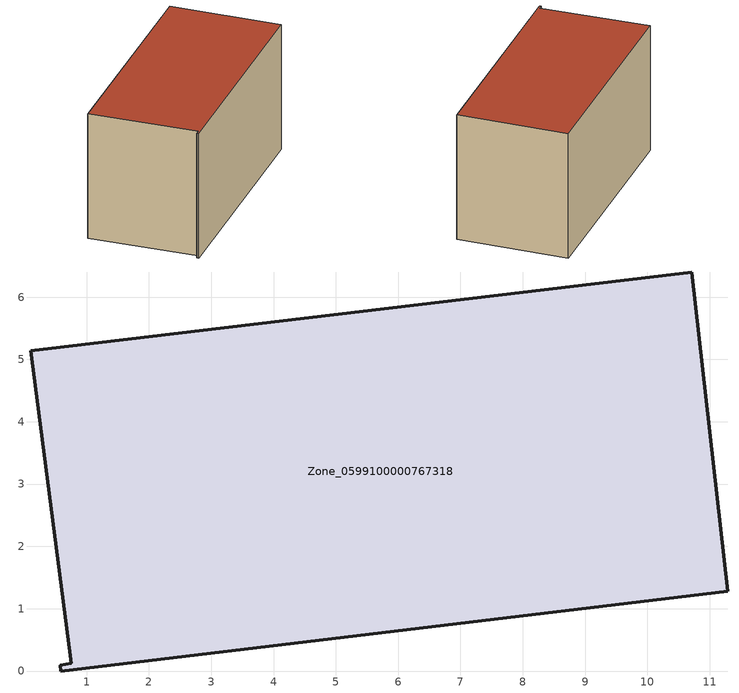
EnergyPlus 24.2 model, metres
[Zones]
Zone_0599100000767318
 floor ground (C_G): 0.75,0.12 0.1,5.14 10.71,6.4 11.29,1.28 0.59,0 0.58,0.1 z0
 wall outside (C_F): 0.59,0 11.29,1.28 10.71,6.4 0.1,5.14 0.75,0.12 0.58,0.1 0.59,0 z0:6.09
 roof outside (C_R): 0.75,0.12 0.58,0.1 0.59,0 11.29,1.28 10.71,6.4 0.1,5.14 z6.09
[BUILDING]
Pand.0599100000767318: North Axis=0; Terrain=City; Loads Convergence Tolerance Value=0.04; Temperature Convergence Tolerance Value=0.4; Solar Distribution=FullExterior; Maximum Number of Warmup Days=25; Minimum Number of Warmup Days=1
[Site:Location]
Rotterdam.The.Hague.AP_ZH_NLD Design_Conditions: Latitude=51.96; Longitude=4.45; Time Zone=1; Elevation=-4.5
[SITE:GROUNDTEMPERATURE:BUILDINGSURFACE]
18, 18, 18, 18, 18, 18, 18, 18, 18, 18, 18, 18
[MATERIAL] Thermal Absorptance=0.9; Solar Absorptance=0.7; Visible Absorptance=0.7
Name | Roughness | Thickness | Conductivity | Density | Specific Heat
G.TI.2006-2014 | MediumSmooth | 0.15 | 0.06 | 540 | 1210
F.TI.2006-2014 | Rough | 0.3 | 0.12 | 1920 | 840
R.TI.2006-2014 | MediumRough | 0.2 | 0.08 | 1500 | 1000
[CONSTRUCTION]
C_G: G.TI.2006-2014
C_F: F.TI.2006-2014
C_R: R.TI.2006-2014
[ZONE]
Zone_0599100000767318: Type=1; Multiplier=1; Ceiling Height=Autocalculate; Volume=Autocalculate; Floor Area=autocalculate; Part of Total Floor Area=Yes
[ZONEINFILTRATION:DESIGNFLOWRATE]
Infil_Zone_0599100000767318: Zone or ZoneList or Space or SpaceList=Zone_0599100000767318; Schedule=AlwaysOn; Design Flow Rate Calculation Method=Flow/Area; Flow Rate per Floor Area=0.0015; Constant Term Coefficient=1; Temperature Term Coefficient=0; Velocity Term Coefficient=0; Velocity Squared Term Coefficient=0
[HVACTEMPLATE:ZONE:IDEALLOADSAIRSYSTEM]
Zone_0599100000767318: Maximum Heating Supply Air Temperature=50; Minimum Cooling Supply Air Temperature=13; Maximum Heating Supply Air Humidity Ratio=0.0156; Minimum Cooling Supply Air Humidity Ratio=0.0077; Heating Limit=NoLimit; Cooling Limit=NoLimit; Dehumidification Control Type=ConstantSensibleHeatRatio; Cooling Sensible Heat Ratio=0.7; Dehumidification Setpoint=60; Humidification Control Type=None; Humidification Setpoint=30; Outdoor Air Method=None; Outdoor Air Flow Rate per Person=0.00944; Outdoor Air Flow Rate per Zone Floor Area=0; Outdoor Air Flow Rate per Zone=0; Demand Controlled Ventilation Type=None; Outdoor Air Economizer Type=NoEconomizer; Heat Recovery Type=None; Sensible Heat Recovery Effectiveness=0.7; Latent Heat Recovery Effectiveness=0.65
[ZONECONTROL:THERMOSTAT]
ThermostatControl_Zone_0599100000767318: Zone or ZoneList=Zone_0599100000767318; Control Type Schedule=DualSetpointControlType; Control 1=Thermostat_Zone_0599100000767318; Temperature Difference Between Cutout And Setpoint=0
[THERMOSTATSETPOINT:DUALSETPOINT]
Thermostat_Zone_0599100000767318: Heating Setpoint Temperature Schedule=HeatingSetpoint_Zone_0599100000767318; Cooling Setpoint Temperature Schedule=CoolingSetpoint_Zone_0599100000767318
[SCHEDULE:COMPACT]
HeatingSetpoint_Zone_0599100000767318: Through: 12/31, For: AllDays, Until: 24:00, 21
CoolingSetpoint_Zone_0599100000767318: Through: 12/31, For: AllDays, Until: 24:00, 24
DualSetpointControlType: Through: 12/31, For: AllDays, Until: 24:00, 4
AlwaysOn: Through: 12/31, For: AllDays, Until: 24:00, 1
